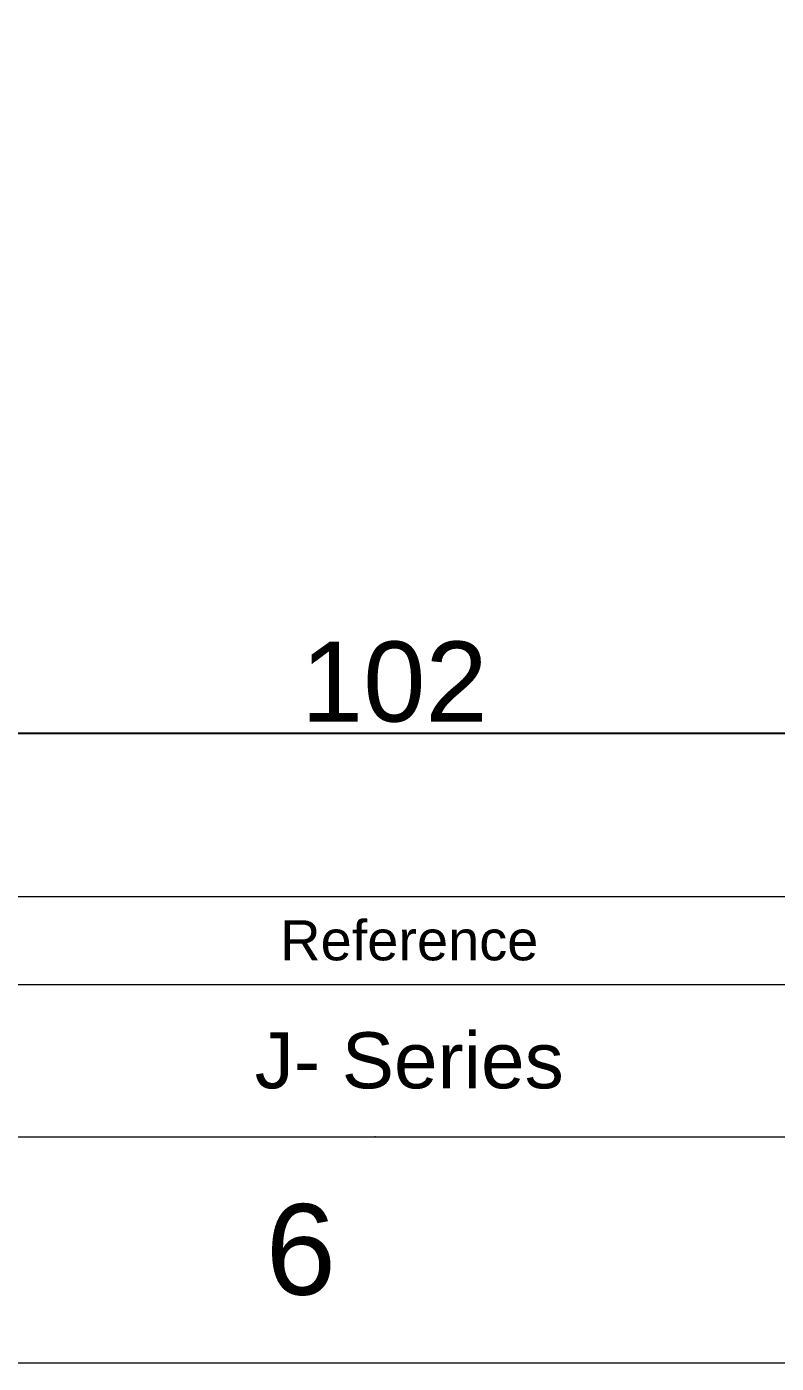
# Model space of a CAD drawing. Header units: millimetres. Extents: x 1931 to 2525, y -1753 to -1333.
# Drawn here: x 2317.3 to 2364.1, y -1752.8 to -1669.4 of the extents above; entities that cross this region are included whole.
import ezdxf

# ---------------------------------------------------------------- set-up
doc = ezdxf.new("R2010")
doc.units = ezdxf.units.MM
doc.header["$LTSCALE"] = 0.1
doc.layers.get('0').update_dxf_attribs({"lineweight": 13})
doc.layers.add('DIM', color=3, linetype='Continuous', lineweight=9)
doc.layers.add('FORM', color=7, linetype='Continuous', lineweight=13)
doc.layers.add('TEXT', color=2, linetype='Continuous')
doc.styles.get("Standard").update_dxf_attribs({"font": 'arial.ttf'})
doc.dimstyles.new('ISO-25', dxfattribs={"dimtxt": 2.5, "dimasz": 2.5, "dimexe": 1.25, "dimexo": 0.625, "dimtad": 1, "dimdec": 1, "dimtxsty": 'Standard', "dimcen": 2.5, "dimadec": 0, "dimazin": 0, "dimtfac": 1, "dimtdec": 1, "dimtmove": 0, "dimatfit": 3, "dimfxl": 0, "dimarcsym": 0})

# ---------------------------------------------------------------- blocks, each defined once
blk = doc.blocks.new('*D12')
at = {"layer": 'Defpoints', "color": 0}
for p in [(2289.284, -1702.646), (2391.284, -1702.646), (2391.284, -1713.47)]:
    blk.add_point(p, dxfattribs=at)
at = {"layer": 'DIM', "color": 3, "linetype": 'ByBlock', "lineweight": -2}
for p, q in [((2289.284, -1703.271), (2289.284, -1714.72)), ((2391.284, -1703.271), (2391.284, -1714.72)), ((2294.284, -1713.47), (2386.284, -1713.47))]:
    blk.add_line(p, q, dxfattribs=at)
at = {"layer": 'DIM', "color": 3}
for points in [[(2294.284, -1712.636), (2294.284, -1714.303), (2289.284, -1713.47)], [(2386.284, -1712.636), (2386.284, -1714.303), (2391.284, -1713.47)]]:
    blk.add_solid(points, dxfattribs=at)
at = {"layer": 'DIM', "color": 3, "insert": (2340.284, -1710.292), "char_height": 5, "attachment_point": 5}
blk.add_mtext('102', dxfattribs=at)

msp = doc.modelspace()

# ---------------------------------------------------------------- linework, layer by layer
msp.add_line((1945.558, -1738.68), (2511.215, -1738.68))
msp.add_point((2339.093, -1738.68))
at = {"layer": 'DIM', "color": 7}
msp.add_lwpolyline([(1931.417, -1332.821), (2525.356, -1332.821), (2525.356, -1752.821), (1931.417, -1752.821)], close=True, dxfattribs=at)
at = {"layer": 'FORM'}
for p, q in [((2240.715, -1723.68), (2511.215, -1723.68)), ((2311.215, -1729.18), (2451.215, -1729.18))]:
    msp.add_line(p, q, dxfattribs=at)

# ---------------------------------------------------------------- texts
at = {"insert": (2334.447, -1745.751), "char_height": 5.657, "attachment_point": 5}
msp.add_mtext_dynamic_manual_height_columns('6', width=50, gutter_width=12.5, heights=[0], dxfattribs=at)
at = {"layer": 'TEXT', "attachment_point": 5}
for s, insert, char_height in [('Reference', (2341.215, -1726.43), 2.5), ('J- Series', (2341.215, -1733.93), 3.5)]:
    msp.add_mtext_dynamic_manual_height_columns(s, width=60, gutter_width=12.5, heights=[0], dxfattribs=dict(at, insert=insert, char_height=char_height))

# ---------------------------------------------------------------- dimensions: what is measured, and where the dimension line sits
at = {"layer": 'DIM', "color": 7}
dim = msp.add_linear_dim(base=(2391.284, -1713.47), p1=(2289.284, -1702.646), p2=(2391.284, -1702.646), dimstyle='ISO-25', override={"dimtxt": 5, "dimasz": 5, "dimcen": 5, "dimclrd": 3, "dimclre": 3, "dimclrt": 3, "dimfxl": 1.25, "dimarcsym": 1}, dxfattribs=at)
dim.commit()
dim.dimension.update_dxf_attribs({"geometry": '*D12', "text_midpoint": (2340.284, -1710.292)})

doc.saveas('drawing.dxf')
